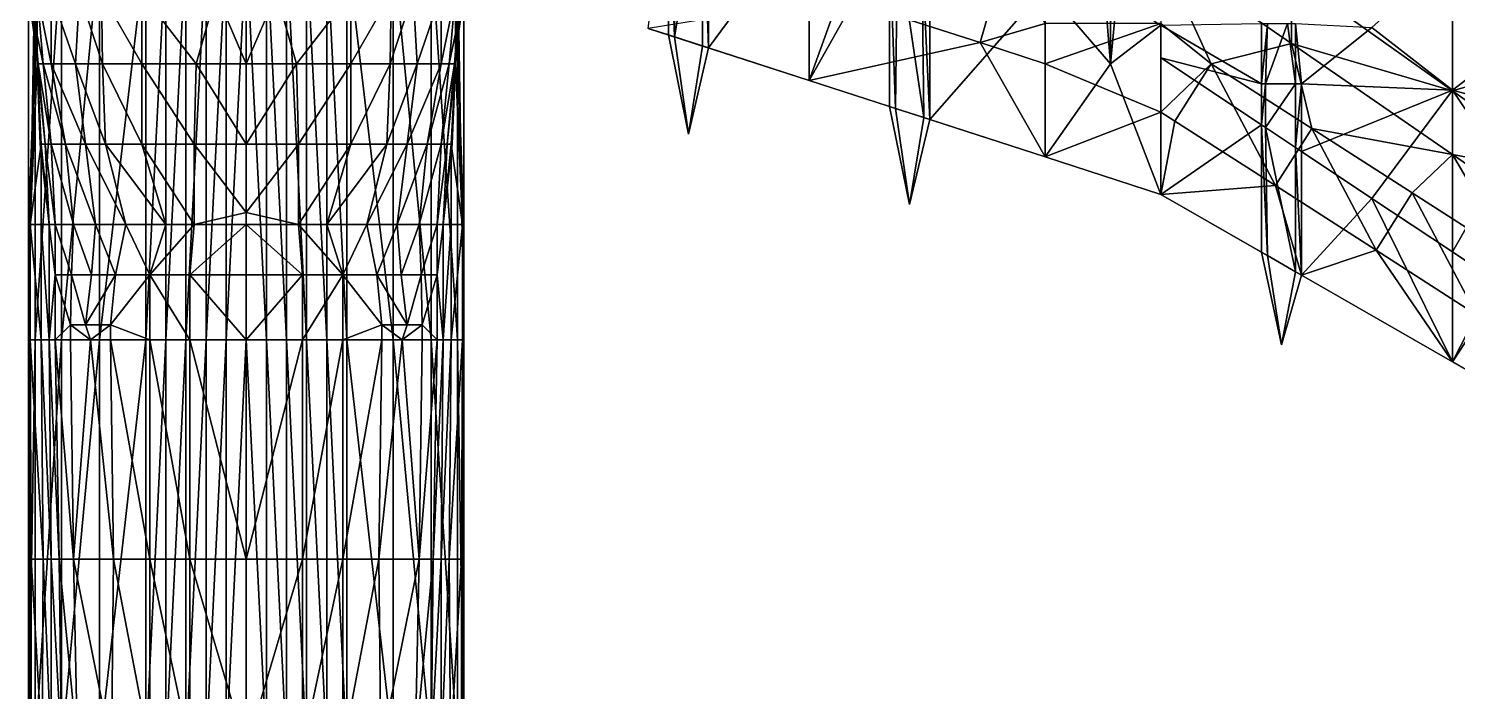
# Model space of a CAD drawing. Header units: metres. Extents: x -98 to 98, y -139 to 92.
# Drawn here: x -10.8 to 60.2, y -61.2 to -28.2 of the extents above; entities that cross this region are included whole.
import ezdxf

# ---------------------------------------------------------------- set-up
doc = ezdxf.new("R2010")
doc.units = ezdxf.units.M

msp = doc.modelspace()

# ---------------------------------------------------------------- linework, layer by layer
for points in [[(21, -20.1442, -7.0159), (21, -28.5642, -6.3158), (20, -28.2403, -6.4323)], [(21.3, -20.2414, -9.0159), (21.3, -28.66, -7.9), (21, -20.1442, -7.0159)], [(21, -20.1442, -7.0159), (21.3, -28.66, -7.9), (21, -28.5642, -6.3158)], [(21.3, -20.2414, -9.0159), (22.7, -20.371, -8.783), (21.3, -28.66, -7.9)], [(22.7, -20.371, -8.783), (22.7, -29.115, -7.7), (21.3, -28.66, -7.9)], [(23, -20.792, -6.783), (23, -29.212, -6.083), (22.7, -20.371, -8.783)], [(22.7, -20.371, -8.783), (23, -29.212, -6.083), (22.7, -29.115, -7.7)], [(23, -20.792, -6.783), (28, -22.4116, -6.2008), (23, -29.212, -6.083)], [(28, -22.4116, -6.2008), (28, -30.8316, -5.5008), (23, -29.212, -6.083)], [(28, -22.4116, -6.2008), (32, -23.7072, -5.735), (28, -30.8316, -5.5008)], [(32, -23.7072, -5.735), (32, -32.1272, -5.035), (28, -30.8316, -5.5008)], [(32.4, -23.8369, -7.735), (32.3, -32.224, -6.6), (32, -23.7072, -5.735)], [(32, -23.7072, -5.735), (32.3, -32.224, -6.6), (32, -32.1272, -5.035)], [(32.4, -23.8369, -7.735), (33.7, -32.678, -6.4), (32.3, -32.224, -6.6)], [(32.4, -23.8369, -7.735), (33.6, -24.2255, -7.5021), (33.7, -32.678, -6.4)], [(-10.83, -43.75, 0), (-10.5, -43.75, 2.63), (-10.5, -24.21, 2.63)], [(-10.83, -24.21, 0), (-10.83, -43.75, 0), (-10.5, -24.21, 2.63)], [(-10.83, -38, 0), (-10.83, -24.21, 0), (-10.4, -26.5, -2)], [(-10.5, -43.75, 2.63), (-9.2, -43.75, 5), (-9.2, -24.21, 5)], [(-10.5, -24.21, 2.63), (-10.5, -43.75, 2.63), (-9.2, -24.21, 5)], [(-9.2, -43.75, 5), (-7.3, -43.75, 7.1), (-7.3, -24.21, 7.1)], [(-9.2, -24.21, 5), (-9.2, -43.75, 5), (-7.3, -24.21, 7.1)], [(-7.3, -43.75, 7.1), (-5, -43.75, 8.7), (-5, -24.21, 8.7)], [(-7.3, -24.21, 7.1), (-7.3, -43.75, 7.1), (-5, -24.21, 8.7)], [(-5, -43.75, 8.7), (-4, -43.75, 9.15), (-4, -24.21, 9.15)], [(-5, -24.21, 8.7), (-5, -43.75, 8.7), (-4, -24.21, 9.15)], [(-4, -43.75, 9.15), (-3, -43.75, 9.5), (-3, -24.21, 9.5)], [(-4, -24.21, 9.15), (-4, -43.75, 9.15), (-3, -24.21, 9.5)], [(-3, -43.75, 9.5), (-2, -43.75, 9.75), (-2, -24.21, 9.75)], [(-3, -24.21, 9.5), (-3, -43.75, 9.5), (-2, -24.21, 9.75)], [(-2, -43.75, 9.75), (-1, -43.75, 9.9), (-1, -24.21, 9.9)], [(-2, -24.21, 9.75), (-2, -43.75, 9.75), (-1, -24.21, 9.9)], [(-1, -43.75, 9.9), (0, -43.75, 10), (0, -24.21, 10)], [(-1, -24.21, 9.9), (-1, -43.75, 9.9), (0, -24.21, 10)], [(1, -43.75, 9.9), (1, -24.21, 9.9), (0, -24.21, 10)], [(0, -43.75, 10), (1, -43.75, 9.9), (0, -24.21, 10)], [(2, -43.75, 9.75), (2, -24.21, 9.75), (1, -24.21, 9.9)], [(1, -43.75, 9.9), (2, -43.75, 9.75), (1, -24.21, 9.9)], [(3, -43.75, 9.5), (3, -24.21, 9.5), (2, -24.21, 9.75)], [(2, -43.75, 9.75), (3, -43.75, 9.5), (2, -24.21, 9.75)], [(4, -43.75, 9.15), (4, -24.21, 9.15), (3, -24.21, 9.5)], [(3, -43.75, 9.5), (4, -43.75, 9.15), (3, -24.21, 9.5)], [(5, -43.75, 8.7), (5, -24.21, 8.7), (4, -24.21, 9.15)], [(4, -43.75, 9.15), (5, -43.75, 8.7), (4, -24.21, 9.15)], [(7.3, -43.75, 7.1), (7.3, -24.21, 7.1), (5, -24.21, 8.7)], [(5, -43.75, 8.7), (7.3, -43.75, 7.1), (5, -24.21, 8.7)], [(9.2, -43.75, 5), (9.2, -24.21, 5), (7.3, -24.21, 7.1)], [(7.3, -43.75, 7.1), (9.2, -43.75, 5), (7.3, -24.21, 7.1)], [(10.5, -43.75, 2.63), (10.5, -24.21, 2.63), (9.2, -24.21, 5)], [(9.2, -43.75, 5), (10.5, -43.75, 2.63), (9.2, -24.21, 5)], [(10.83, -24.21, 0), (10.83, -38, 0), (10.4, -26.5, -2)], [(10.83, -43.75, 0), (10.83, -24.21, 0), (10.5, -24.21, 2.63)], [(10.5, -43.75, 2.63), (10.83, -43.75, 0), (10.5, -24.21, 2.63)], [(29.5, -26.6774, -4.4261), (36.5, -28.9448, -3.611), (37.8, -24.4448, -2.711)], [(34, -24.355, -5.5021), (34, -32.775, -4.8021), (33.6, -24.2255, -7.5021)], [(33.6, -24.2255, -7.5021), (34, -32.775, -4.8021), (33.7, -32.678, -6.4)], [(34, -24.355, -5.5021), (39.75, -26.2175, -4.8326), (34, -32.775, -4.8021)], [(36.5, -28.9448, -3.611), (39.75, -28, -2.9), (37.8, -24.4448, -2.711)], [(45.5, -24.5, -1.05), (52, -28.9862, -0.7569), (52, -25.6392, -0.447)], [(52, -28.9862, -0.7569), (45.5, -24.5, -1.05), (48, -30, -1.6)], [(48, -30, -1.6), (45.5, -24.5, -1.05), (45.5, -28, -1.6631)], [(60, -31.349, -0.2588), (60, -24.6627, -0.4294), (52, -25.6392, -0.447)], [(60, -24.5627, -3.6059), (60, -31.31, -3.282), (56, -28.19, -3.618)], [(60, -24.5627, -3.6059), (64, -28.249, -3.2765), (60, -31.31, -3.282)], [(64, -28.249, -3.2765), (60, -24.5627, -3.6059), (64, -24.9765, -2.8314)], [(60, -24.6627, -0.4294), (66, -29.5922, -0.3588), (66, -27.6, -0.8)], [(66, -29.5922, -0.3588), (60, -24.6627, -0.4294), (60, -31.349, -0.2588)], [(39.75, -26.2175, -4.8326), (39.75, -34.6375, -4.1326), (34, -32.775, -4.8021)], [(39.75, -34.6375, -4.1326), (39.75, -26.2175, -4.8326), (43, -30, -4)], [(43, -30, -4), (39.75, -26.2175, -4.8326), (42.7, -26.2847, -4.5739)], [(43, -28, -4.8), (43, -30, -4), (42.7, -26.2847, -4.5739)], [(52, -28.9862, -0.7569), (60, -31.349, -0.2588), (52, -25.6392, -0.447)], [(-10.8, -38, -2), (-10.83, -38, 0), (-10.4, -26.5, -2)], [(-10.83, -26.5, -7.5), (-10.35, -30, -7.5), (-10.63, -26.5, -5.2)], [(-10.1, -30, -9), (-10.35, -30, -7.5), (-10.83, -26.5, -7.5)], [(-10.4, -26.5, -10), (-10.1, -30, -9), (-10.83, -26.5, -7.5)], [(-10.8, -38, -2), (-10.4, -26.5, -2), (-10.4, -30, -3.1)], [(-10.63, -26.5, -5.2), (-10.4, -30, -6), (-10.4, -26.5, -2)], [(-10.35, -30, -7.5), (-10.4, -30, -6), (-10.63, -26.5, -5.2)], [(-10.4, -30, -6), (-10.4, -30, -3.1), (-10.4, -26.5, -2)], [(-9.7, -30, -10), (-10.1, -30, -9), (-10.4, -26.5, -10)], [(-9.7, -26.5, -11), (-9.7, -30, -10), (-10.4, -26.5, -10)], [(-8.5, -30, -11.4), (-9.7, -30, -10), (-9.7, -26.5, -11)], [(-8.3, -26.5, -12.5), (-8.5, -30, -11.4), (-9.7, -26.5, -11)], [(-7.15, -30, -12.4), (-8.5, -30, -11.4), (-8.3, -26.5, -12.5)], [(-7.2, -26.5, -12.7), (-7.15, -30, -12.4), (-8.3, -26.5, -12.5)], [(-5.2, -30, -12.9), (-7.15, -30, -12.4), (-7.2, -26.5, -12.7)], [(-5.2, -26.5, -12.9), (-5.2, -30, -12.9), (-7.2, -26.5, -12.7)], [(-2.5, -30, -12.9), (-5.2, -30, -12.9), (-5.2, -26.5, -12.9)], [(-1.5, -26.5, -12.9), (-2.5, -30, -12.9), (-5.2, -26.5, -12.9)], [(0, -30, -12.9), (-2.5, -30, -12.9), (-1.5, -26.5, -12.9)], [(0, -26.5, -12.9), (0, -30, -12.9), (-1.5, -26.5, -12.9)], [(0, -30, -12.9), (0, -26.5, -12.9), (1.5, -26.5, -12.9)], [(2.5, -30, -12.9), (0, -30, -12.9), (1.5, -26.5, -12.9)], [(2.5, -30, -12.9), (1.5, -26.5, -12.9), (5.2, -26.5, -12.9)], [(5.2, -30, -12.9), (2.5, -30, -12.9), (5.2, -26.5, -12.9)], [(5.2, -30, -12.9), (5.2, -26.5, -12.9), (7.2, -26.5, -12.7)], [(7.15, -30, -12.4), (5.2, -30, -12.9), (7.2, -26.5, -12.7)], [(7.15, -30, -12.4), (7.2, -26.5, -12.7), (8.3, -26.5, -12.5)], [(8.5, -30, -11.4), (7.15, -30, -12.4), (8.3, -26.5, -12.5)], [(8.5, -30, -11.4), (8.3, -26.5, -12.5), (9.7, -26.5, -11)], [(9.7, -30, -10), (8.5, -30, -11.4), (9.7, -26.5, -11)], [(9.7, -30, -10), (9.7, -26.5, -11), (10.4, -26.5, -10)], [(10.1, -30, -9), (9.7, -30, -10), (10.4, -26.5, -10)], [(10.1, -30, -9), (10.4, -26.5, -10), (10.83, -26.5, -7.5)], [(10.35, -30, -7.5), (10.1, -30, -9), (10.83, -26.5, -7.5)], [(10.35, -30, -7.5), (10.83, -26.5, -7.5), (10.63, -26.5, -5.2)], [(10.4, -30, -6), (10.35, -30, -7.5), (10.63, -26.5, -5.2)], [(10.83, -38, 0), (10.8, -38, -2), (10.4, -26.5, -2)], [(10.4, -26.5, -2), (10.8, -38, -2), (10.4, -30, -3.1)], [(10.4, -30, -6), (10.63, -26.5, -5.2), (10.4, -26.5, -2)], [(10.4, -30, -3.1), (10.4, -30, -6), (10.4, -26.5, -2)], [(28, -30.8316, -5.5008), (29.5, -26.6774, -4.4261), (20, -28.2403, -6.4323)], [(28, -30.8316, -5.5008), (36.5, -28.9448, -3.611), (29.5, -26.6774, -4.4261)], [(45.5, -28.08, -4.1631), (43, -30, -4), (43.3, -26.6694, -4.4859)], [(43, -30, -4), (43, -28, -4.8), (43.3, -26.6694, -4.4859)], [(36.5, -28.9448, -3.611), (39.75, -29.9975, -3.2326), (39.75, -28, -2.9)], [(39.75, -29.9975, -3.2326), (45.5, -32.4, -2.65), (45.5, -28, -1.6631)], [(39.75, -29.9975, -3.2326), (45.5, -28, -1.6631), (39.75, -28, -2.9)], [(45.5, -36.5, -3.4631), (43, -30, -4), (45.5, -28.08, -4.1631)], [(50.5, -31, -3.7115), (45.5, -28.08, -4.1631), (50.5, -28, -3.83)], [(48, -30, -1.6), (45.5, -28, -1.6631), (45.5, -32.4, -2.65)], [(45.5, -29.7, -4.0284), (45.5, -28.08, -4.1631), (50.5, -31, -3.7115)], [(50.7, -31, -4.8), (50.5, -31, -3.7115), (50.8, -28, -4.6)], [(50.5, -31, -3.7115), (50.5, -28, -3.83), (50.8, -28, -4.6)], [(52.2, -31, -4.8), (50.7, -31, -4.8), (51.8, -28, -4.6)], [(50.7, -31, -4.8), (50.8, -28, -4.6), (51.8, -28, -4.6)], [(52.2, -31, -4.8), (51.8, -28, -4.6), (52.2, -28, -3.83)], [(52.2, -28, -3.83), (56, -28.19, -3.618), (52.5, -31, -3.63)], [(52.5, -31, -3.63), (52.2, -31, -4.8), (52.2, -28, -3.83)], [(56, -28.19, -3.618), (60, -31.31, -3.282), (52.5, -31, -3.63)], [(64, -28.249, -3.2765), (62.5, -32, -2.8), (60, -31.31, -3.282)], [(21.3, -28.66, -7.9), (22, -33.5, -6.8), (21, -28.5642, -6.3158)], [(21, -28.5642, -6.3158), (22, -33.5, -6.8), (23, -29.212, -6.083)], [(21.3, -28.66, -7.9), (22.7, -29.115, -7.7), (22, -33.5, -6.8)], [(22.7, -29.115, -7.7), (23, -29.212, -6.083), (22, -33.5, -6.8)], [(28, -30.8316, -5.5008), (39.75, -34.6375, -4.1326), (36.5, -28.9448, -3.611)], [(39.75, -34.6375, -4.1326), (39.75, -29.9975, -3.2326), (36.5, -28.9448, -3.611)], [(53, -33.2157, -1.2765), (52, -28.9862, -0.7569), (48, -30, -1.6)], [(60, -34.5078, -0.3961), (60, -31.349, -0.2588), (52, -28.9862, -0.7569)], [(60, -34.5078, -0.3961), (52, -28.9862, -0.7569), (53, -33.2157, -1.2765)], [(50.5, -33.0333, -3.6307), (45.5, -29.7, -4.0284), (50.5, -31, -3.7115)], [(45.5, -29.7, -4.0284), (50.5, -33.0333, -3.6307), (45.5, -36.5, -3.4631)], [(66, -35.6313, -0.1176), (66, -29.5922, -0.3588), (60, -31.349, -0.2588)], [(-10.75, -38, -3.2), (-10.8, -38, -2), (-10.4, -30, -3.1)], [(-10.75, -38, -3.2), (-10.4, -30, -3.1), (-10.2, -34, -5)], [(-10.25, -34, -6), (-10.2, -34, -5), (-10.4, -30, -3.1)], [(-10.4, -30, -6), (-10.25, -34, -6), (-10.4, -30, -3.1)], [(-10, -34, -7.5), (-10.25, -34, -6), (-10.4, -30, -6)], [(-10.35, -30, -7.5), (-10, -34, -7.5), (-10.4, -30, -6)], [(-9.7, -34, -8.5), (-10, -34, -7.5), (-10.35, -30, -7.5)], [(-10.1, -30, -9), (-9.7, -34, -8.5), (-10.35, -30, -7.5)], [(-9, -34, -9.7), (-9.7, -34, -8.5), (-10.1, -30, -9)], [(-9.7, -30, -10), (-9, -34, -9.7), (-10.1, -30, -9)], [(-8, -34, -10.9), (-9, -34, -9.7), (-9.7, -30, -10)], [(-8.5, -30, -11.4), (-8, -34, -10.9), (-9.7, -30, -10)], [(-7, -34, -11.75), (-8, -34, -10.9), (-8.5, -30, -11.4)], [(-7.15, -30, -12.4), (-7, -34, -11.75), (-8.5, -30, -11.4)], [(-5.2, -34, -12.7), (-7, -34, -11.75), (-7.15, -30, -12.4)], [(-5.2, -30, -12.9), (-5.2, -34, -12.7), (-7.15, -30, -12.4)], [(-2.6, -34, -12.7), (-5.2, -34, -12.7), (-5.2, -30, -12.9)], [(-2.5, -30, -12.9), (-2.6, -34, -12.7), (-5.2, -30, -12.9)], [(0, -34, -12.7), (-2.6, -34, -12.7), (-2.5, -30, -12.9)], [(0, -30, -12.9), (0, -34, -12.7), (-2.5, -30, -12.9)], [(0, -34, -12.7), (0, -30, -12.9), (2.5, -30, -12.9)], [(2.6, -34, -12.7), (0, -34, -12.7), (2.5, -30, -12.9)], [(2.6, -34, -12.7), (2.5, -30, -12.9), (5.2, -30, -12.9)], [(5.2, -34, -12.7), (2.6, -34, -12.7), (5.2, -30, -12.9)], [(5.2, -34, -12.7), (5.2, -30, -12.9), (7.15, -30, -12.4)], [(7, -34, -11.75), (5.2, -34, -12.7), (7.15, -30, -12.4)], [(7, -34, -11.75), (7.15, -30, -12.4), (8.5, -30, -11.4)], [(8, -34, -10.9), (7, -34, -11.75), (8.5, -30, -11.4)], [(8, -34, -10.9), (8.5, -30, -11.4), (9.7, -30, -10)], [(9, -34, -9.7), (8, -34, -10.9), (9.7, -30, -10)], [(9, -34, -9.7), (9.7, -30, -10), (10.1, -30, -9)], [(9.7, -34, -8.5), (9, -34, -9.7), (10.1, -30, -9)], [(9.7, -34, -8.5), (10.1, -30, -9), (10.35, -30, -7.5)], [(10, -34, -7.5), (9.7, -34, -8.5), (10.35, -30, -7.5)], [(10, -34, -7.5), (10.35, -30, -7.5), (10.4, -30, -6)], [(10.25, -34, -6), (10, -34, -7.5), (10.4, -30, -6)], [(10.4, -30, -3.1), (10.75, -38, -3.2), (10.2, -34, -5)], [(10.2, -34, -5), (10.25, -34, -6), (10.4, -30, -3.1)], [(10.25, -34, -6), (10.4, -30, -6), (10.4, -30, -3.1)], [(10.8, -38, -2), (10.75, -38, -3.2), (10.4, -30, -3.1)], [(39.75, -29.9975, -3.2326), (39.75, -34.6375, -4.1326), (45.5, -32.4, -2.65)], [(45.5, -36.5, -3.4631), (39.75, -34.6375, -4.1326), (43, -30, -4)], [(46.2, -32.8502, -2.6047), (48, -30, -1.6), (45.5, -32.4, -2.65)], [(46.2, -32.8502, -2.6047), (51.2, -36.0659, -2.2812), (48, -30, -1.6)], [(51.2, -36.0659, -2.2812), (53, -33.2157, -1.2765), (48, -30, -1.6)], [(50.7, -33.1667, -5.1), (50.5, -33.0333, -3.6307), (50.7, -31, -4.8)], [(50.5, -33.0333, -3.6307), (50.5, -31, -3.7115), (50.7, -31, -4.8)], [(52.2, -34.1667, -5.1), (50.7, -33.1667, -5.1), (52.2, -31, -4.8)], [(50.7, -33.1667, -5.1), (50.7, -31, -4.8), (52.2, -31, -4.8)], [(52.5, -34.3667, -3.4716), (52.2, -34.1667, -5.1), (52.5, -31, -3.63)], [(52.2, -34.1667, -5.1), (52.2, -31, -4.8), (52.5, -31, -3.63)], [(52.5, -34.3667, -3.4716), (52.5, -31, -3.63), (60, -31.31, -3.282)], [(56, -36.7, -3.1932), (52.5, -34.3667, -3.4716), (60, -31.31, -3.282)], [(60, -39.3667, -2.875), (56, -36.7, -3.1932), (60, -31.31, -3.282)], [(62.5, -32, -2.8), (62.5, -35, -2.93), (60, -31.31, -3.282)], [(62.5, -35, -2.93), (60, -39.3667, -2.875), (60, -31.31, -3.282)], [(66, -35.6313, -0.1176), (60, -31.349, -0.2588), (60, -34.5078, -0.3961)], [(32, -32.1272, -5.035), (32.3, -32.224, -6.6), (33, -37, -5.5)], [(34, -32.775, -4.8021), (32, -32.1272, -5.035), (33, -37, -5.5)], [(32.3, -32.224, -6.6), (33.7, -32.678, -6.4), (33, -37, -5.5)], [(33.7, -32.678, -6.4), (34, -32.775, -4.8021), (33, -37, -5.5)], [(39.75, -34.6375, -4.1326), (45.5, -36.5, -3.4631), (45.5, -32.4, -2.65)], [(46.2, -32.8502, -2.6047), (45.5, -32.4, -2.65), (45.5, -36.5, -3.4631)], [(51.2, -36.0659, -2.2812), (46.2, -32.8502, -2.6047), (45.5, -36.5, -3.4631)], [(50.5, -33.0333, -3.6307), (50.5, -39.375, -3.1301), (45.5, -36.5, -3.4631)], [(50.7, -33.1667, -5.1), (50.8, -39.5475, -4.6), (50.5, -33.0333, -3.6307)], [(50.5, -33.0333, -3.6307), (50.8, -39.5475, -4.6), (50.5, -39.375, -3.1301)], [(50.7, -33.1667, -5.1), (52.2, -34.1667, -5.1), (52.2, -40.3525, -4.4)], [(52.2, -40.3525, -4.4), (50.8, -39.5475, -4.6), (50.7, -33.1667, -5.1)], [(51.2, -36.0659, -2.2812), (56.2, -39.2816, -1.9576), (53, -33.2157, -1.2765)], [(58, -36.4314, -0.953), (60, -34.5078, -0.3961), (53, -33.2157, -1.2765)], [(56.2, -39.2816, -1.9576), (58, -36.4314, -0.953), (53, -33.2157, -1.2765)], [(-10.2, -38, -5), (-10.75, -38, -3.2), (-10.2, -34, -5)], [(-10.25, -34, -6), (-9.8, -38, -6.2), (-10.2, -34, -5)], [(-10, -34, -7.5), (-9.8, -38, -6.2), (-10.25, -34, -6)], [(-9.8, -38, -6.2), (-10.2, -38, -5), (-10.2, -34, -5)], [(-9.5, -38, -8), (-9.8, -38, -6.2), (-10, -34, -7.5)], [(-9.7, -34, -8.5), (-9.5, -38, -8), (-10, -34, -7.5)], [(-8.6, -38, -9.5), (-9.5, -38, -8), (-9.7, -34, -8.5)], [(-9, -34, -9.7), (-8.6, -38, -9.5), (-9.7, -34, -8.5)], [(-7.5, -38, -10.8), (-8.6, -38, -9.5), (-9, -34, -9.7)], [(-8, -34, -10.9), (-7.5, -38, -10.8), (-9, -34, -9.7)], [(-6, -38, -12), (-7.5, -38, -10.8), (-8, -34, -10.9)], [(-7, -34, -11.75), (-6, -38, -12), (-8, -34, -10.9)], [(-4, -38, -12.3), (-6, -38, -12), (-7, -34, -11.75)], [(-5.2, -34, -12.7), (-4, -38, -12.3), (-7, -34, -11.75)], [(-2.6, -38, -12.6), (-4, -38, -12.3), (-5.2, -34, -12.7)], [(-2.6, -34, -12.7), (-2.6, -38, -12.6), (-5.2, -34, -12.7)], [(0, -37.4, -12.5), (-2.6, -38, -12.6), (-2.6, -34, -12.7)], [(0, -34, -12.7), (0, -37.4, -12.5), (-2.6, -34, -12.7)], [(0, -37.4, -12.5), (0, -34, -12.7), (2.6, -34, -12.7)], [(2.6, -38, -12.6), (0, -37.4, -12.5), (2.6, -34, -12.7)], [(2.6, -38, -12.6), (2.6, -34, -12.7), (5.2, -34, -12.7)], [(4, -38, -12.3), (2.6, -38, -12.6), (5.2, -34, -12.7)], [(4, -38, -12.3), (5.2, -34, -12.7), (7, -34, -11.75)], [(6, -38, -12), (4, -38, -12.3), (7, -34, -11.75)], [(6, -38, -12), (7, -34, -11.75), (8, -34, -10.9)], [(7.5, -38, -10.8), (6, -38, -12), (8, -34, -10.9)], [(7.5, -38, -10.8), (8, -34, -10.9), (9, -34, -9.7)], [(8.6, -38, -9.5), (7.5, -38, -10.8), (9, -34, -9.7)], [(8.6, -38, -9.5), (9, -34, -9.7), (9.7, -34, -8.5)], [(9.5, -38, -8), (8.6, -38, -9.5), (9.7, -34, -8.5)], [(9.5, -38, -8), (9.7, -34, -8.5), (10, -34, -7.5)], [(9.8, -38, -6.2), (9.5, -38, -8), (10, -34, -7.5)], [(10.2, -38, -5), (9.8, -38, -6.2), (10.2, -34, -5)], [(9.8, -38, -6.2), (10, -34, -7.5), (10.25, -34, -6)], [(9.8, -38, -6.2), (10.25, -34, -6), (10.2, -34, -5)], [(10.75, -38, -3.2), (10.2, -38, -5), (10.2, -34, -5)], [(52.5, -34.3667, -3.4716), (52.5, -40.525, -2.9969), (52.2, -34.1667, -5.1)], [(52.5, -40.525, -2.9969), (52.2, -40.3525, -4.4), (52.2, -34.1667, -5.1)], [(52.5, -34.3667, -3.4716), (56, -36.7, -3.1932), (52.5, -40.525, -2.9969)], [(63, -39.6471, -0.6295), (60, -34.5078, -0.3961), (58, -36.4314, -0.953)], [(66, -38.649, -0.1255), (66, -35.6313, -0.1176), (60, -34.5078, -0.3961)], [(66, -38.649, -0.1255), (60, -34.5078, -0.3961), (63, -39.6471, -0.6295)], [(62.5, -41.0333, -2.6761), (60, -39.3667, -2.875), (62.5, -35, -2.93)], [(52.5, -40.525, -2.9969), (51.2, -36.0659, -2.2812), (45.5, -36.5, -3.4631)], [(52.5, -40.525, -2.9969), (56.2, -39.2816, -1.9576), (51.2, -36.0659, -2.2812)], [(56, -36.7, -3.1932), (60, -44.8375, -2.4974), (52.5, -40.525, -2.9969)], [(56, -36.7, -3.1932), (60, -39.3667, -2.875), (60, -44.8375, -2.4974)], [(56.2, -39.2816, -1.9576), (61.2, -42.4973, -1.6342), (58, -36.4314, -0.953)], [(61.2, -42.4973, -1.6342), (63, -39.6471, -0.6295), (58, -36.4314, -0.953)], [(0, -38, -12.6), (-2.6, -38, -12.6), (0, -37.4, -12.5)], [(2.6, -38, -12.6), (0, -38, -12.6), (0, -37.4, -12.5)], [(-10.8, -38, -2), (-10.8, -43.75, -2), (-10.83, -38, 0)], [(-10.8, -43.75, -2), (-10.83, -43.75, 0), (-10.83, -38, 0)], [(-10.75, -38, -3.2), (-10.75, -43.75, -3.2), (-10.8, -38, -2)], [(-10.75, -43.75, -3.2), (-10.8, -43.75, -2), (-10.8, -38, -2)], [(-10.2, -43.75, -5), (-10.75, -38, -3.2), (-10.2, -38, -5)], [(-10.2, -43.75, -5), (-10.75, -43.75, -3.2), (-10.75, -38, -3.2)], [(-9.8, -43.75, -6.2), (-10.2, -38, -5), (-9.8, -38, -6.2)], [(-9.8, -43.75, -6.2), (-10.2, -43.75, -5), (-10.2, -38, -5)], [(-9.8, -43.75, -6.2), (-9.8, -38, -6.2), (-9.5, -40.5, -7.15)], [(-9.5, -38, -8), (-9.5, -40.5, -7.15), (-9.8, -38, -6.2)], [(-8.7, -40.5, -9), (-9.5, -40.5, -7.15), (-9.5, -38, -8)], [(-8.6, -38, -9.5), (-8.7, -40.5, -9), (-9.5, -38, -8)], [(-7.7, -40.5, -10.25), (-8.7, -40.5, -9), (-8.6, -38, -9.5)], [(-7.5, -38, -10.8), (-7.7, -40.5, -10.25), (-8.6, -38, -9.5)], [(-6.5, -40.5, -11.2), (-7.7, -40.5, -10.25), (-7.5, -38, -10.8)], [(-6, -38, -12), (-6.5, -40.5, -11.2), (-7.5, -38, -10.8)], [(-4.8, -40.5, -11.7), (-6.5, -40.5, -11.2), (-6, -38, -12)], [(-4, -38, -12.3), (-4.8, -40.5, -11.7), (-6, -38, -12)], [(-2.8, -40.5, -12.3), (-4.8, -40.5, -11.7), (-2.6, -38, -12.6)], [(-2.6, -38, -12.6), (-4.8, -40.5, -11.7), (-4, -38, -12.3)], [(0, -38, -12.6), (-2.8, -40.5, -12.3), (-2.6, -38, -12.6)], [(0, -40.5, -12.5), (-2.8, -40.5, -12.3), (0, -38, -12.6)], [(2.8, -40.5, -12.3), (0, -40.5, -12.5), (0, -38, -12.6)], [(2.8, -40.5, -12.3), (0, -38, -12.6), (2.6, -38, -12.6)], [(4.8, -40.5, -11.7), (2.8, -40.5, -12.3), (2.6, -38, -12.6)], [(4.8, -40.5, -11.7), (2.6, -38, -12.6), (4, -38, -12.3)], [(4.8, -40.5, -11.7), (4, -38, -12.3), (6, -38, -12)], [(6.5, -40.5, -11.2), (4.8, -40.5, -11.7), (6, -38, -12)], [(6.5, -40.5, -11.2), (6, -38, -12), (7.5, -38, -10.8)], [(7.7, -40.5, -10.25), (6.5, -40.5, -11.2), (7.5, -38, -10.8)], [(7.7, -40.5, -10.25), (7.5, -38, -10.8), (8.6, -38, -9.5)], [(8.7, -40.5, -9), (7.7, -40.5, -10.25), (8.6, -38, -9.5)], [(8.7, -40.5, -9), (8.6, -38, -9.5), (9.5, -38, -8)], [(9.5, -40.5, -7.15), (8.7, -40.5, -9), (9.5, -38, -8)], [(9.8, -38, -6.2), (9.8, -43.75, -6.2), (9.5, -40.5, -7.15)], [(9.5, -40.5, -7.15), (9.5, -38, -8), (9.8, -38, -6.2)], [(10.2, -43.75, -5), (9.8, -43.75, -6.2), (10.2, -38, -5)], [(10.2, -38, -5), (9.8, -43.75, -6.2), (9.8, -38, -6.2)], [(10.75, -43.75, -3.2), (10.2, -43.75, -5), (10.75, -38, -3.2)], [(10.75, -38, -3.2), (10.2, -43.75, -5), (10.2, -38, -5)], [(10.8, -43.75, -2), (10.75, -43.75, -3.2), (10.8, -38, -2)], [(10.75, -43.75, -3.2), (10.75, -38, -3.2), (10.8, -38, -2)], [(10.83, -43.75, 0), (10.8, -43.75, -2), (10.83, -38, 0)], [(10.8, -43.75, -2), (10.8, -38, -2), (10.83, -38, 0)], [(50.5, -39.375, -3.1301), (50.8, -39.5475, -4.6), (51.5, -44, -3.6)], [(50.5, -39.375, -3.1301), (51.5, -44, -3.6), (52.5, -40.525, -2.9969)], [(50.8, -39.5475, -4.6), (52.2, -40.3525, -4.4), (51.5, -44, -3.6)], [(52.5, -40.525, -2.9969), (60, -44.8375, -2.4974), (56.2, -39.2816, -1.9576)], [(60, -44.8375, -2.4974), (61.2, -42.4973, -1.6342), (56.2, -39.2816, -1.9576)], [(60, -39.3667, -2.875), (62.5, -41.0333, -2.6761), (60, -44.8375, -2.4974)], [(-9.5, -43.75, -7.15), (-9.8, -43.75, -6.2), (-9.5, -40.5, -7.15)], [(-8.75, -43, -8.2), (-9.5, -43.75, -7.15), (-9.5, -40.5, -7.15)], [(-8.7, -40.5, -9), (-8.75, -43, -8.2), (-9.5, -40.5, -7.15)], [(-8, -43, -9.6), (-8.75, -43, -8.2), (-8.7, -40.5, -9)], [(-7.7, -40.5, -10.25), (-8, -43, -9.6), (-8.7, -40.5, -9)], [(-6.5, -40.5, -11.2), (-8, -43, -9.6), (-7.7, -40.5, -10.25)], [(-6.75, -43, -10.4), (-8, -43, -9.6), (-6.5, -40.5, -11.2)], [(-4.8, -43.75, -11.7), (-6.75, -43, -10.4), (-4.8, -40.5, -11.7)], [(-4.8, -40.5, -11.7), (-6.75, -43, -10.4), (-6.5, -40.5, -11.2)], [(-2.8, -40.5, -12.3), (-2.8, -43.75, -12.3), (-4.8, -40.5, -11.7)], [(-2.8, -43.75, -12.3), (-4.8, -43.75, -11.7), (-4.8, -40.5, -11.7)], [(0, -40.5, -12.5), (0, -43.75, -12.5), (-2.8, -40.5, -12.3)], [(0, -43.75, -12.5), (-2.8, -43.75, -12.3), (-2.8, -40.5, -12.3)], [(2.8, -43.75, -12.3), (0, -43.75, -12.5), (2.8, -40.5, -12.3)], [(0, -43.75, -12.5), (0, -40.5, -12.5), (2.8, -40.5, -12.3)], [(4.8, -43.75, -11.7), (2.8, -43.75, -12.3), (4.8, -40.5, -11.7)], [(2.8, -43.75, -12.3), (2.8, -40.5, -12.3), (4.8, -40.5, -11.7)], [(6.75, -43, -10.4), (4.8, -43.75, -11.7), (4.8, -40.5, -11.7)], [(6.75, -43, -10.4), (4.8, -40.5, -11.7), (6.5, -40.5, -11.2)], [(8, -43, -9.6), (6.75, -43, -10.4), (6.5, -40.5, -11.2)], [(8, -43, -9.6), (6.5, -40.5, -11.2), (7.7, -40.5, -10.25)], [(8, -43, -9.6), (7.7, -40.5, -10.25), (8.7, -40.5, -9)], [(8.75, -43, -8.2), (8, -43, -9.6), (8.7, -40.5, -9)], [(8.75, -43, -8.2), (8.7, -40.5, -9), (9.5, -40.5, -7.15)], [(9.5, -43.75, -7.15), (8.75, -43, -8.2), (9.5, -40.5, -7.15)], [(9.8, -43.75, -6.2), (9.5, -43.75, -7.15), (9.5, -40.5, -7.15)], [(51.5, -44, -3.6), (52.2, -40.3525, -4.4), (52.5, -40.525, -2.9969)], [(62.5, -41.0333, -2.6761), (62.5, -46.275, -2.3309), (60, -44.8375, -2.4974)], [(60, -44.8375, -2.4974), (66, -48.2875, -2.0978), (61.2, -42.4973, -1.6342)], [(-8.75, -43.75, -8.2), (-9.5, -43.75, -7.15), (-8.75, -43, -8.2)], [(-7.75, -43.75, -9.5), (-8.75, -43.75, -8.2), (-8.75, -43, -8.2)], [(-8, -43, -9.6), (-7.75, -43.75, -9.5), (-8.75, -43, -8.2)], [(-6.75, -43, -10.4), (-7.75, -43.75, -9.5), (-8, -43, -9.6)], [(-6.75, -43.75, -10.4), (-7.75, -43.75, -9.5), (-6.75, -43, -10.4)], [(-4.8, -43.75, -11.7), (-6.75, -43.75, -10.4), (-6.75, -43, -10.4)], [(6.75, -43.75, -10.4), (4.8, -43.75, -11.7), (6.75, -43, -10.4)], [(7.75, -43.75, -9.5), (6.75, -43.75, -10.4), (6.75, -43, -10.4)], [(7.75, -43.75, -9.5), (6.75, -43, -10.4), (8, -43, -9.6)], [(8.75, -43.75, -8.2), (7.75, -43.75, -9.5), (8.75, -43, -8.2)], [(7.75, -43.75, -9.5), (8, -43, -9.6), (8.75, -43, -8.2)], [(9.5, -43.75, -7.15), (8.75, -43.75, -8.2), (8.75, -43, -8.2)], [(-10.83, -64.12, 0), (-10.5, -64.12, 2.63), (-10.5, -43.75, 2.63)], [(-10.83, -43.75, 0), (-10.83, -64.12, 0), (-10.5, -43.75, 2.63)], [(-10.78, -54.67, -2), (-10.83, -64.12, 0), (-10.83, -43.75, 0)], [(-10.8, -43.75, -2), (-10.78, -54.67, -2), (-10.83, -43.75, 0)], [(-10.7, -54.67, -3.25), (-10.78, -54.67, -2), (-10.8, -43.75, -2)], [(-10.75, -43.75, -3.2), (-10.7, -54.67, -3.25), (-10.8, -43.75, -2)], [(-10.1, -54.67, -5), (-10.7, -54.67, -3.25), (-10.75, -43.75, -3.2)], [(-10.2, -43.75, -5), (-10.1, -54.67, -5), (-10.75, -43.75, -3.2)], [(-10.5, -64.12, 2.63), (-9.2, -64.12, 5), (-9.2, -43.75, 5)], [(-10.5, -43.75, 2.63), (-10.5, -64.12, 2.63), (-9.2, -43.75, 5)], [(-9.7, -54.67, -6), (-10.1, -54.67, -5), (-10.2, -43.75, -5)], [(-9.8, -43.75, -6.2), (-9.7, -54.67, -6), (-10.2, -43.75, -5)], [(-9.3, -54.67, -7), (-9.7, -54.67, -6), (-9.8, -43.75, -6.2)], [(-9.5, -43.75, -7.15), (-9.3, -54.67, -7), (-9.8, -43.75, -6.2)], [(-8.6, -54.67, -8.2), (-9.3, -54.67, -7), (-9.5, -43.75, -7.15)], [(-8.75, -43.75, -8.2), (-8.6, -54.67, -8.2), (-9.5, -43.75, -7.15)], [(-9.2, -64.12, 5), (-7.3, -64.12, 7.1), (-7.3, -43.75, 7.1)], [(-9.2, -43.75, 5), (-9.2, -64.12, 5), (-7.3, -43.75, 7.1)], [(-7.75, -43.75, -9.5), (-8.6, -54.67, -8.2), (-8.75, -43.75, -8.2)], [(-6.6, -54.67, -10.2), (-8.6, -54.67, -8.2), (-7.75, -43.75, -9.5)], [(-6.75, -43.75, -10.4), (-6.6, -54.67, -10.2), (-7.75, -43.75, -9.5)], [(-7.3, -64.12, 7.1), (-5, -64.12, 8.7), (-5, -43.75, 8.7)], [(-7.3, -43.75, 7.1), (-7.3, -64.12, 7.1), (-5, -43.75, 8.7)], [(-4.8, -54.67, -11.3), (-6.6, -54.67, -10.2), (-6.75, -43.75, -10.4)], [(-4.8, -43.75, -11.7), (-4.8, -54.67, -11.3), (-6.75, -43.75, -10.4)], [(-5, -64.12, 8.7), (-4, -64.12, 9.15), (-4, -43.75, 9.15)], [(-5, -43.75, 8.7), (-5, -64.12, 8.7), (-4, -43.75, 9.15)], [(-2.8, -54.67, -12), (-4.8, -54.67, -11.3), (-4.8, -43.75, -11.7)], [(-2.8, -43.75, -12.3), (-2.8, -54.67, -12), (-4.8, -43.75, -11.7)], [(-4, -64.12, 9.15), (-3, -64.12, 9.5), (-3, -43.75, 9.5)], [(-4, -43.75, 9.15), (-4, -64.12, 9.15), (-3, -43.75, 9.5)], [(-3, -64.12, 9.5), (-2, -64.12, 9.75), (-2, -43.75, 9.75)], [(-3, -43.75, 9.5), (-3, -64.12, 9.5), (-2, -43.75, 9.75)], [(0, -54.67, -12.25), (-2.8, -54.67, -12), (-2.8, -43.75, -12.3)], [(0, -43.75, -12.5), (0, -54.67, -12.25), (-2.8, -43.75, -12.3)], [(-2, -64.12, 9.75), (-1, -64.12, 9.9), (-1, -43.75, 9.9)], [(-2, -43.75, 9.75), (-2, -64.12, 9.75), (-1, -43.75, 9.9)], [(-1, -64.12, 9.9), (0, -64.12, 10), (0, -43.75, 10)], [(-1, -43.75, 9.9), (-1, -64.12, 9.9), (0, -43.75, 10)], [(0, -54.67, -12.25), (0, -43.75, -12.5), (2.8, -43.75, -12.3)], [(2.8, -54.67, -12), (0, -54.67, -12.25), (2.8, -43.75, -12.3)], [(1, -64.12, 9.9), (1, -43.75, 9.9), (0, -43.75, 10)], [(0, -64.12, 10), (1, -64.12, 9.9), (0, -43.75, 10)], [(2, -64.12, 9.75), (2, -43.75, 9.75), (1, -43.75, 9.9)], [(1, -64.12, 9.9), (2, -64.12, 9.75), (1, -43.75, 9.9)], [(3, -64.12, 9.5), (3, -43.75, 9.5), (2, -43.75, 9.75)], [(2, -64.12, 9.75), (3, -64.12, 9.5), (2, -43.75, 9.75)], [(2.8, -54.67, -12), (2.8, -43.75, -12.3), (4.8, -43.75, -11.7)], [(4.8, -54.67, -11.3), (2.8, -54.67, -12), (4.8, -43.75, -11.7)], [(4, -64.12, 9.15), (4, -43.75, 9.15), (3, -43.75, 9.5)], [(3, -64.12, 9.5), (4, -64.12, 9.15), (3, -43.75, 9.5)], [(5, -64.12, 8.7), (5, -43.75, 8.7), (4, -43.75, 9.15)], [(4, -64.12, 9.15), (5, -64.12, 8.7), (4, -43.75, 9.15)], [(4.8, -54.67, -11.3), (4.8, -43.75, -11.7), (6.75, -43.75, -10.4)], [(6.6, -54.67, -10.2), (4.8, -54.67, -11.3), (6.75, -43.75, -10.4)], [(7.3, -64.12, 7.1), (7.3, -43.75, 7.1), (5, -43.75, 8.7)], [(5, -64.12, 8.7), (7.3, -64.12, 7.1), (5, -43.75, 8.7)], [(6.6, -54.67, -10.2), (6.75, -43.75, -10.4), (7.75, -43.75, -9.5)], [(8.6, -54.67, -8.2), (6.6, -54.67, -10.2), (7.75, -43.75, -9.5)], [(9.2, -64.12, 5), (9.2, -43.75, 5), (7.3, -43.75, 7.1)], [(7.3, -64.12, 7.1), (9.2, -64.12, 5), (7.3, -43.75, 7.1)], [(8.6, -54.67, -8.2), (7.75, -43.75, -9.5), (8.75, -43.75, -8.2)], [(8.6, -54.67, -8.2), (8.75, -43.75, -8.2), (9.5, -43.75, -7.15)], [(9.3, -54.67, -7), (8.6, -54.67, -8.2), (9.5, -43.75, -7.15)], [(10.5, -64.12, 2.63), (10.5, -43.75, 2.63), (9.2, -43.75, 5)], [(9.2, -64.12, 5), (10.5, -64.12, 2.63), (9.2, -43.75, 5)], [(9.3, -54.67, -7), (9.5, -43.75, -7.15), (9.8, -43.75, -6.2)], [(9.7, -54.67, -6), (9.3, -54.67, -7), (9.8, -43.75, -6.2)], [(9.7, -54.67, -6), (9.8, -43.75, -6.2), (10.2, -43.75, -5)], [(10.1, -54.67, -5), (9.7, -54.67, -6), (10.2, -43.75, -5)], [(10.1, -54.67, -5), (10.2, -43.75, -5), (10.75, -43.75, -3.2)], [(10.7, -54.67, -3.25), (10.1, -54.67, -5), (10.75, -43.75, -3.2)], [(10.83, -64.12, 0), (10.83, -43.75, 0), (10.5, -43.75, 2.63)], [(10.5, -64.12, 2.63), (10.83, -64.12, 0), (10.5, -43.75, 2.63)], [(10.7, -54.67, -3.25), (10.75, -43.75, -3.2), (10.8, -43.75, -2)], [(10.78, -54.67, -2), (10.7, -54.67, -3.25), (10.8, -43.75, -2)], [(10.78, -54.67, -2), (10.8, -43.75, -2), (10.83, -43.75, 0)], [(10.83, -64.12, 0), (10.78, -54.67, -2), (10.83, -43.75, 0)], [(-10.78, -64.12, -2), (-10.83, -64.12, 0), (-10.78, -54.67, -2)], [(-10.7, -64.12, -3.2), (-10.78, -64.12, -2), (-10.78, -54.67, -2)], [(-10.7, -54.67, -3.25), (-10.7, -64.12, -3.2), (-10.78, -54.67, -2)], [(-10.16, -64.12, -5), (-10.7, -64.12, -3.2), (-10.7, -54.67, -3.25)], [(-10.1, -54.67, -5), (-10.16, -64.12, -5), (-10.7, -54.67, -3.25)], [(-9.7, -64.12, -6), (-10.16, -64.12, -5), (-10.1, -54.67, -5)], [(-9.7, -54.67, -6), (-9.7, -64.12, -6), (-10.1, -54.67, -5)], [(-9.2, -64.12, -7), (-9.7, -64.12, -6), (-9.7, -54.67, -6)], [(-9.3, -54.67, -7), (-9.2, -64.12, -7), (-9.7, -54.67, -6)], [(-8.4, -64.12, -8), (-9.2, -64.12, -7), (-9.3, -54.67, -7)], [(-8.6, -54.67, -8.2), (-8.4, -64.12, -8), (-9.3, -54.67, -7)], [(-6.7, -64.12, -9.5), (-8.4, -64.12, -8), (-8.6, -54.67, -8.2)], [(-6.6, -54.67, -10.2), (-6.7, -64.12, -9.5), (-8.6, -54.67, -8.2)], [(-4.8, -64.12, -10.6), (-6.7, -64.12, -9.5), (-6.6, -54.67, -10.2)], [(-4.8, -54.67, -11.3), (-4.8, -64.12, -10.6), (-6.6, -54.67, -10.2)], [(-2.8, -64.12, -11.05), (-4.8, -64.12, -10.6), (-4.8, -54.67, -11.3)], [(-2.8, -54.67, -12), (-2.8, -64.12, -11.05), (-4.8, -54.67, -11.3)], [(0, -64.12, -11.25), (-2.8, -64.12, -11.05), (-2.8, -54.67, -12)], [(0, -54.67, -12.25), (0, -64.12, -11.25), (-2.8, -54.67, -12)], [(0, -64.12, -11.25), (0, -54.67, -12.25), (2.8, -54.67, -12)], [(2.8, -64.12, -11.05), (0, -64.12, -11.25), (2.8, -54.67, -12)], [(2.8, -64.12, -11.05), (2.8, -54.67, -12), (4.8, -54.67, -11.3)], [(4.8, -64.12, -10.6), (2.8, -64.12, -11.05), (4.8, -54.67, -11.3)], [(4.8, -64.12, -10.6), (4.8, -54.67, -11.3), (6.6, -54.67, -10.2)], [(6.7, -64.12, -9.5), (4.8, -64.12, -10.6), (6.6, -54.67, -10.2)], [(6.7, -64.12, -9.5), (6.6, -54.67, -10.2), (8.6, -54.67, -8.2)], [(8.4, -64.12, -8), (6.7, -64.12, -9.5), (8.6, -54.67, -8.2)], [(8.4, -64.12, -8), (8.6, -54.67, -8.2), (9.3, -54.67, -7)], [(9.2, -64.12, -7), (8.4, -64.12, -8), (9.3, -54.67, -7)], [(9.2, -64.12, -7), (9.3, -54.67, -7), (9.7, -54.67, -6)], [(9.7, -64.12, -6), (9.2, -64.12, -7), (9.7, -54.67, -6)], [(9.7, -64.12, -6), (9.7, -54.67, -6), (10.1, -54.67, -5)], [(10.16, -64.12, -5), (9.7, -64.12, -6), (10.1, -54.67, -5)], [(10.16, -64.12, -5), (10.1, -54.67, -5), (10.7, -54.67, -3.25)], [(10.7, -64.12, -3.2), (10.16, -64.12, -5), (10.7, -54.67, -3.25)], [(10.7, -64.12, -3.2), (10.7, -54.67, -3.25), (10.78, -54.67, -2)], [(10.78, -64.12, -2), (10.7, -64.12, -3.2), (10.78, -54.67, -2)], [(10.83, -64.12, 0), (10.78, -64.12, -2), (10.78, -54.67, -2)]]:
    msp.add_3dface(points)

doc.saveas('drawing.dxf')
